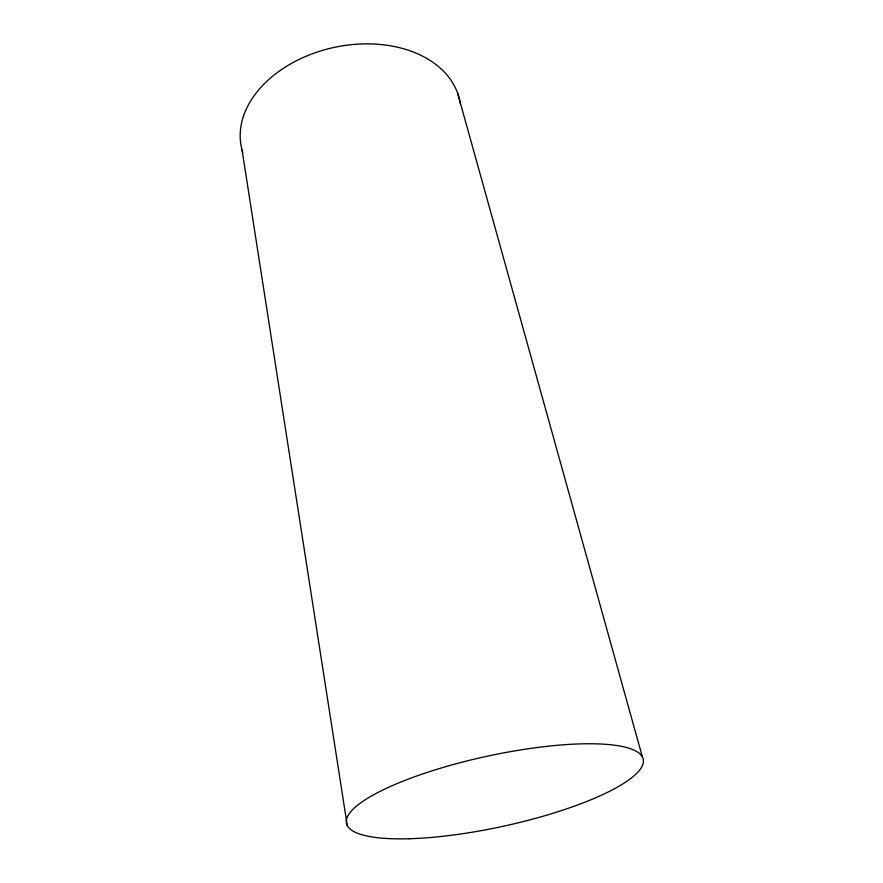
<?xml version="1.0" encoding="UTF-8"?>
<svg xmlns="http://www.w3.org/2000/svg" width="883" height="883" viewBox="0 0 883 883"><rect width="100%" height="100%" fill="white"/><g stroke="black" fill="none" stroke-linecap="round" stroke-linejoin="round"><path stroke-width="1.32" d="M457.648 93.223L642.405 757.007M242.052 149.922L347.24 825.473M242.814 152.527A111.622 78.09 -12.2 0 1 332.902 47.682A111.622 78.09 -12.2 0 1 460.297 103.852M408.95 838.751A151.788 35.927 -12.2 0 0 642.769 764.623A151.788 35.927 -12.2 0 0 432.869 770.572A151.788 35.927 -12.2 0 0 408.95 838.751"/></g></svg>
